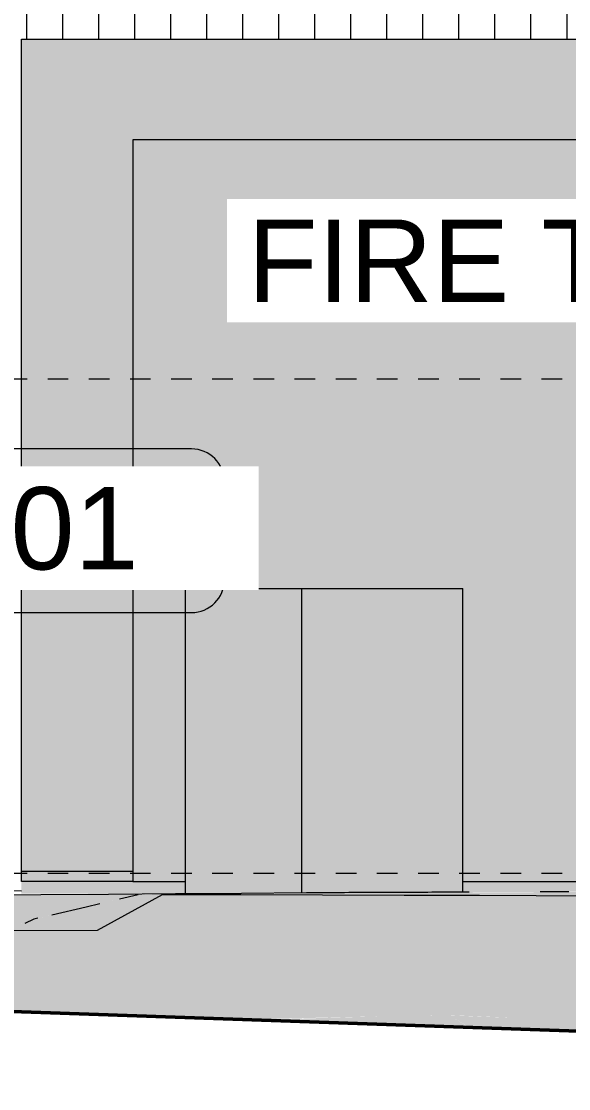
# Model space of a CAD drawing. Header units: metres. Extents: x -4613 to -4328, y -1 to 30.
# Drawn here: x -4536.86 to -4534.2, y 4.19 to 9.38 of the extents above; entities that cross this region are included whole.
import ezdxf

# ---------------------------------------------------------------- set-up
doc = ezdxf.new("R2010")
doc.units = ezdxf.units.M
doc.linetypes.add('AEC_Center', pattern=[0.024, 0.012, -0.004, 0.004, -0.004])
for name, color, linetype, lineweight in [('A-ANNO-KEYN', 231, 'Continuous', 5), ('A-DETL', 90, 'Continuous', 13), ('A-FLOR', 192, 'Continuous', 5), ('A-FLOR-LEVL', 51, 'Continuous', 5), ('A-GENM', 13, 'Continuous', 5), ('A-WALL-PATT', 111, 'Continuous', 5), ('C-TOPO', 7, 'Continuous', 5), ('G-ANNO-TEXT', 231, 'Continuous', 5)]:
    doc.layers.add(name, color=color, linetype=linetype, lineweight=lineweight)
doc.styles.add('Arial_1', font='arial.ttf', dxfattribs={"height": 0.4})

# ---------------------------------------------------------------- blocks, each defined once
blk = doc.blocks.new('Generic Models 4 - Generic Models 2-823071-SOUTH WEST')
at = {"layer": 'A-GENM'}
for points in [[(-4536.3021, 5.2), (-4536.0621, 5.2), (-4536.0621, 6.6218), (-4534.7135, 6.6218), (-4534.7135, 5.2), (-4533.066, 5.2), (-4533.066, 8.8), (-4536.3144, 8.8), (-4536.3144, 5.2)], [(-4533.066, 5.2), (-4532.025, 5.2), (-4532.025, 6.6218), (-4530.6763, 6.6218), (-4530.6763, 5.2), (-4529.8175, 5.2), (-4529.8175, 8.8), (-4533.066, 8.8), (-4533.066, 5.2849)]]:
    blk.add_hatch(color=256, dxfattribs=at).paths.add_polyline_path(points)
for p, q in [((-4536.316, 8.8), (-4536.316, 5.2)), ((-4533.066, 8.8), (-4536.316, 8.8)), ((-4529.816, 8.8), (-4533.066, 8.8)), ((-4529.816, 5.2), (-4529.816, 8.8)), ((-4536.316, 5.2), (-4536.0642, 5.2)), ((-4534.7142, 5.2), (-4533.066, 5.2)), ((-4533.066, 5.2), (-4532.0246, 5.2)), ((-4530.6752, 5.2), (-4529.816, 5.2))]:
    blk.add_line(p, q, dxfattribs=at)
blk = doc.blocks.new('Generic Models 6 - Generic Models 2-971374-SOUTH WEST')
at = {"layer": 'A-GENM'}
for points in [[(-4536.0621, 5.1401), (-4535.4948, 5.145), (-4535.4948, 6.6218), (-4536.0621, 6.6218), (-4536.0621, 5.1424)], [(-4535.4948, 5.1448), (-4535.1432, 5.1463), (-4534.7135, 5.1488), (-4534.7135, 6.6218), (-4535.4948, 6.6218), (-4535.4948, 5.145)]]:
    blk.add_hatch(color=256, dxfattribs=at).paths.add_polyline_path(points)
for p, q in [((-4536.0621, 6.6218), (-4535.4948, 6.6218)), ((-4536.0621, 6.6218), (-4536.0621, 5.1401)), ((-4535.4948, 6.6218), (-4534.7135, 6.6218)), ((-4535.4948, 5.1448), (-4535.4948, 6.6218)), ((-4534.7135, 5.1479), (-4534.7135, 6.6218))]:
    blk.add_line(p, q, dxfattribs=at)
blk = doc.blocks.new('Generic Models 2 - Generic Models 2-983313-SOUTH WEST')
at = {"layer": 'A-GENM'}
blk.add_hatch(color=256, dxfattribs=at).paths.add_polyline_path([(-4536.8585, 5.2), (-4536.3144, 5.2), (-4536.3144, 8.8), (-4530.8585, 8.8), (-4530.8585, 9.2886), (-4536.8585, 9.2886), (-4536.8585, 5.4273)])
for p, q in [((-4536.8585, 9.2886), (-4530.8585, 9.2886)), ((-4536.8585, 5.2), (-4536.8585, 9.2886)), ((-4530.8585, 9.2886), (-4530.8585, 8.8)), ((-4536.3144, 5.2), (-4536.8585, 5.2))]:
    blk.add_line(p, q, dxfattribs=at)
blk = doc.blocks.new('T-Keynote-ANZRS - Keynote Value _2mm Opaque_ box-1903833-SOUTH WEST')
at = {"layer": 'A-ANNO-KEYN'}
for p, q in [((-4536.0317, 7.2998), (-4538.5305, 7.2998)), ((-4538.6905, 7.1398), (-4538.6905, 6.6654)), ((-4535.8717, 6.6654), (-4535.8717, 7.1398)), ((-4538.5305, 6.5054), (-4536.0317, 6.5054))]:
    blk.add_line(p, q, dxfattribs=at)
for centre, start, end in [((-4538.5305, 7.1398), 90, 180), ((-4536.0317, 7.1398), 360, 90), ((-4538.5305, 6.6654), 180, 270), ((-4536.0317, 6.6654), 270, 360)]:
    blk.add_arc(centre, 0.16, start, end, dxfattribs=at)

msp = doc.modelspace()

# ---------------------------------------------------------------- hatches: boundary and pattern name
at = {"layer": 'A-FLOR'}
h = msp.add_hatch(color=256, dxfattribs=at)
h.paths.add_polyline_path([(-4536.1988, 5.139), (-4536.0621, 5.1424), (-4536.0638, 5.2), (-4536.3144, 5.2), (-4536.3144, 5.25), (-4536.8585, 5.25), (-4536.8585, 5.141), (-4536.294, 5.1393)])
h.paths.add_polyline_path([(-4534.7135, 5.1479), (-4532.025, 5.16), (-4532.025, 5.2), (-4534.7135, 5.2), (-4534.7135, 5.1488)])
msp.add_hatch(color=256, dxfattribs=at).paths.add_polyline_path([(-4536.8416, 4.9962), (-4536.7972, 5.0167), (-4536.2915, 5.1351), (-4536.1089, 5.1355), (-4533.9925, 5.1276), (-4533.5571, 5.1271), (-4532.0231, 5.1431), (-4532.0016, 5.1424), (-4531.9833, 5.1404), (-4531.8547, 5.14), (-4531.7331, 5.1324), (-4530.8503, 5.14), (-4530.8399, 5.1498), (-4530.7952, 5.14), (-4530.6599, 5.14), (-4530.65, 5.1544), (-4530.6312, 5.1584), (-4530.4432, 5.1584), (-4530.442, 5.1574), (-4530.4175, 5.1567), (-4530.4021, 5.154), (-4530.3796, 5.1616), (-4530.0801, 5.1643), (-4530.0472, 5.1618), (-4530.044, 5.1662), (-4529.926, 5.1643), (-4529.9189, 5.1643), (-4529.9179, 5.1682), (-4529.7818, 5.1701), (-4529.7818, 5.175), (-4530.8906, 5.1662), (-4533.0719, 5.1548), (-4536.294, 5.1382), (-4537.5983, 5.1278), (-4537.5899, 5.0694), (-4536.8567, 4.9977)])
at = {"layer": 'A-WALL-PATT'}
h = msp.add_hatch(dxfattribs=at)
h.set_pattern_fill('FP_5', color=256, style=0, pattern_type=2)
h.set_pattern_definition([(90, (-4531.407, 7.64), (-0.175, 1e-17), [])])
h.paths.add_polyline_path([(-4538.1243, 7.64), (-4536.8585, 7.64), (-4536.8585, 9.2886), (-4533.5856, 9.2886), (-4533.5856, 10.908), (-4531.4067, 10.7935), (-4531.4067, 11.1715), (-4535.6846, 15.3119), (-4535.6849, 15.3089), (-4538.1126, 15.5213), (-4538.1126, 12.7105), (-4538.1179, 12.651), (-4538.1243, 12.651), (-4538.1243, 7.6825)])
h.paths.add_polyline_path([(-4538.1646, 12.5405), (-4538.1646, 12.651), (-4538.1846, 12.651), (-4538.1846, 12.5405)])
at = {"layer": 'C-TOPO'}
for points in [[(-4531.9336, 4.3837), (-4531.9336, 5.1307), (-4532.0044, 5.1429), (-4533.5571, 5.1249), (-4535.1432, 5.1329), (-4536.1742, 5.1357), (-4536.4906, 4.9618), (-4537.5739, 4.9581), (-4537.5739, 4.5921), (-4535.7452, 4.5298), (-4535.4608, 4.5373), (-4535.1471, 4.5443), (-4534.8124, 4.5504), (-4534.7436, 4.5492), (-4534.3655, 4.5345), (-4534.1862, 4.529), (-4533.3466, 4.4992), (-4532.9486, 4.4779), (-4532.5425, 4.4496), (-4532.2325, 4.4228), (-4532.1455, 4.4128), (-4531.9362, 4.3841)], [(-4536.4906, 4.9618), (-4536.1742, 5.1357), (-4536.7972, 5.0167), (-4536.8416, 4.9962), (-4536.7542, 4.9876)], [(-4536.7972, 5.0167), (-4536.1742, 5.1357), (-4536.2944, 5.1344), (-4536.7777, 5.0212)], [(-4537.5739, 4.9581), (-4536.4906, 4.9618), (-4537.5899, 5.0694)], [(-4534.6844, 4.4911), (-4534.7771, 4.5507), (-4535.0806, 4.5459), (-4535.7382, 4.5279), (-4534.762, 4.4939)], [(-4531.8632, 4.1942), (-4532.2109, 4.4207), (-4532.5451, 4.4498), (-4532.8995, 4.4751), (-4533.2302, 4.4937), (-4533.6079, 4.5101), (-4534.1437, 4.5278), (-4534.5627, 4.5415), (-4534.7753, 4.5495), (-4534.6829, 4.4911), (-4533.3388, 4.4438), (-4531.9448, 4.1999), (-4531.8641, 4.1943)]]:
    msp.add_hatch(color=256, dxfattribs=at).paths.add_polyline_path(points)

# ---------------------------------------------------------------- linework, layer by layer
at = {"layer": 'A-DETL', "lineweight": 50}
msp.add_line((-4533.341, 4.4442), (-4539.4373, 4.6571), dxfattribs=at)
at = {"layer": 'A-FLOR'}
for p, q in [((-4536.8585, 5.25), (-4536.3143, 5.25)), ((-4537.6034, 5.1627), (-4536.8585, 5.155))]:
    msp.add_line(p, q, dxfattribs=at)
at = {"layer": 'A-FLOR', "flags": 128}
msp.add_lwpolyline([(-4535.4729, 5.145), (-4535.789, 5.1424), (-4536.1096, 5.1397), (-4536.4344, 5.1371), (-4536.7631, 5.1344), (-4537.0954, 5.1318), (-4537.4309, 5.1291), (-4537.598, 5.1278)], dxfattribs=at)
at = {"layer": 'A-FLOR'}
for points in [[(-4535.1456, 5.1462), (-4535.2538, 5.1458), (-4535.3629, 5.1454), (-4535.4729, 5.145)], [(-4534.8239, 5.1475), (-4534.9293, 5.1471), (-4535.0358, 5.1467), (-4535.1432, 5.1463)], [(-4534.6822, 5.1481), (-4534.7292, 5.1479), (-4534.7764, 5.1477), (-4534.8239, 5.1475)], [(-4534.1988, 5.15), (-4534.2446, 5.1498), (-4534.2907, 5.1496), (-4534.3369, 5.1494)]]:
    msp.add_open_spline(points, degree=3, dxfattribs=at)
at = {"layer": 'A-FLOR-LEVL', "linetype": 'AEC_Center'}
for p, q in [((-4612.1304, 7.64), (-4477.3218, 7.64)), ((-4612.1304, 5.24), (-4477.3218, 5.24))]:
    msp.add_line(p, q, dxfattribs=at)
at = {"layer": 'C-TOPO'}
for p, q in [((-4536.1742, 5.1357), (-4536.4906, 4.9618)), ((-4536.2915, 5.1351), (-4536.3812, 5.114)), ((-4535.7919, 5.1346), (-4536.1742, 5.1357)), ((-4535.395, 5.1336), (-4535.7919, 5.1346)), ((-4534.9977, 5.1325), (-4535.395, 5.1336)), ((-4534.632, 5.1315), (-4534.9977, 5.1325)), ((-4533.5571, 5.1249), (-4534.632, 5.1315)), ((-4536.7972, 5.0167), (-4536.8416, 4.9962)), ((-4536.7776, 5.0213), (-4536.7972, 5.0167)), ((-4536.4906, 4.9618), (-4537.5739, 4.9581))]:
    msp.add_line(p, q, dxfattribs=at)
at = {"layer": 'C-TOPO', "flags": 128}
msp.add_lwpolyline([(-4536.4775, 5.0914), (-4536.5432, 5.076), (-4536.7109, 5.0368)], dxfattribs=at)

# ---------------------------------------------------------------- block references
at = {"layer": 'A-ANNO-KEYN'}
msp.add_blockref('T-Keynote-ANZRS - Keynote Value _2mm Opaque_ box-1903833-SOUTH WEST', (0, 0), dxfattribs=at)
at = {"layer": 'A-GENM'}
for name in ['Generic Models 2 - Generic Models 2-983313-SOUTH WEST', 'Generic Models 4 - Generic Models 2-823071-SOUTH WEST', 'Generic Models 6 - Generic Models 2-971374-SOUTH WEST']:
    msp.add_blockref(name, (0, 0), dxfattribs=at)

# ---------------------------------------------------------------- next in the draw order: texts
at = {"layer": 'A-ANNO-KEYN', "insert": (-4538.3393, 7.1148), "char_height": 0.4, "width": 2.533332, "attachment_point": 1, "style": 'Arial_1', "bg_fill": 3, "box_fill_scale": 1.25, "bg_fill_color": 256, "bg_fill_true_color": 13158600, "bg_fill_transparency": 0}
msp.add_mtext('CLD001', dxfattribs=at)
at = {"layer": 'G-ANNO-TEXT', "color": 7, "insert": (-4535.7598, 8.4138), "char_height": 0.4, "width": 3.607594, "attachment_point": 1, "style": 'Arial_1', "bg_fill": 3, "box_fill_scale": 1.25, "bg_fill_color": 256, "bg_fill_true_color": 13158600, "bg_fill_transparency": 0}
msp.add_mtext('FIRE TANK', dxfattribs=at)

doc.saveas('drawing.dxf')
